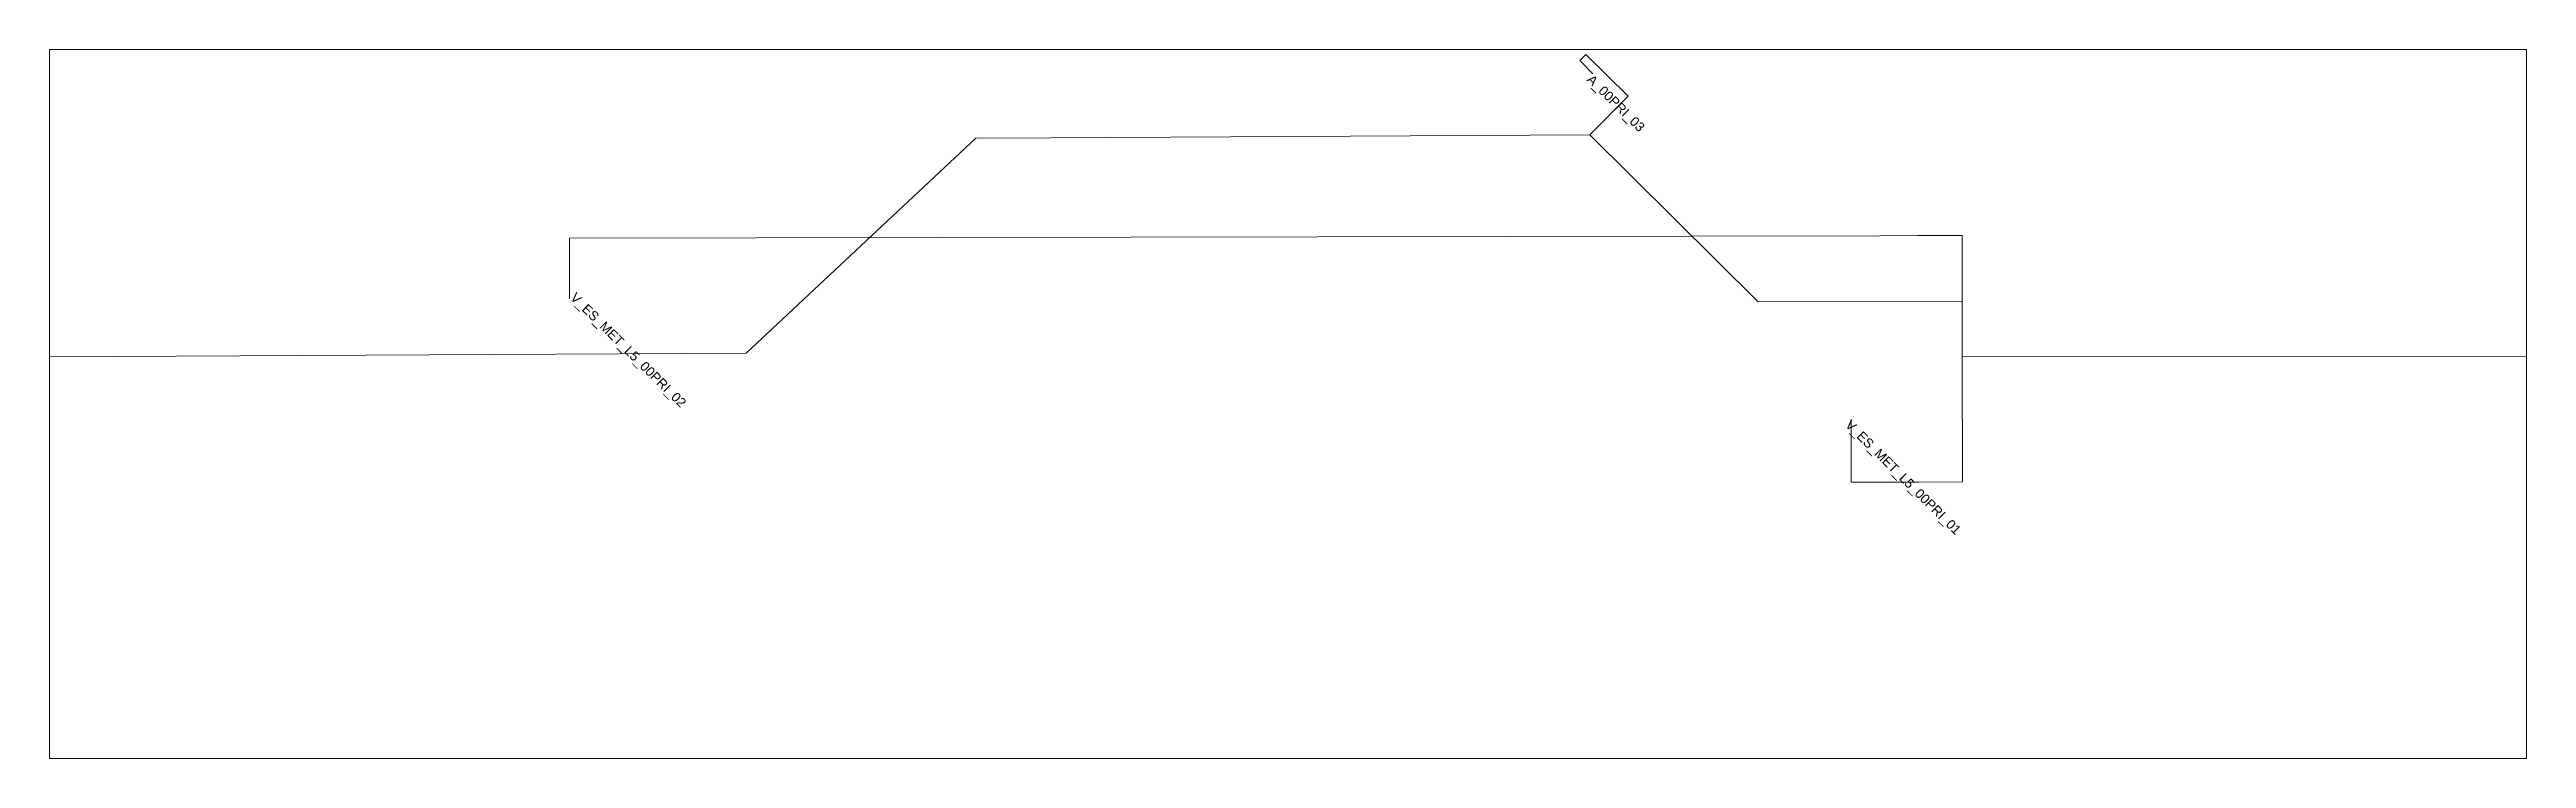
# Paper-space layout '-2_MET_L5' of a CAD drawing. Header units: metres. Extents: x 3529942 to 3530074, y 2954047 to 2954085.
# The model-space entities are those that its viewports show. They can reach past a viewport. Long polylines and large blocks are cut down to what shows.
import ezdxf
from ezdxf.enums import TextEntityAlignment as Align

# ---------------------------------------------------------------- set-up
doc = ezdxf.new("R2010")
doc.units = ezdxf.units.M
doc.header["$MEASUREMENT"] = 0
for name, color, linetype, lineweight in [('01_A_AccesTren_t', 30, 'Continuous', 0), ('01_C_AccesExt_t', 7, 'Continuous', 0), ('01_I_Ascensor_l', 7, 'Continuous', 0), ('01_I_Horitzontal_l', 7, 'Continuous', 0), ('01_I_Rampa_l', 7, 'Continuous', 0)]:
    doc.layers.add(name, color=color, linetype=linetype, lineweight=lineweight)
doc.styles.add('Style-Arial', font='arial.ttf')

msp = doc.modelspace()

# ---------------------------------------------------------------- linework, layer by layer
at = {"layer": '01_I_Ascensor_l'}
for p, q in [((429699.784909, 4582915.025413, -10), (429698.339396, 4582913.585422, -20)), ((429680.44134, 4582909.454898, -10), (429680.44134, 4582908.985918)), ((429709.065353, 4582905.734328, -10), (429707.619839, 4582904.300837, -20))]:
    msp.add_line(p, q, dxfattribs=at)
at = {"layer": '01_I_Horitzontal_l'}
for p, q in [((429733.883396, 4582939.733986, -10), (429800.147771, 4583005.36007, -10)), ((429727.909785, 4582933.799831, -10), (429705.977962, 4582912.126359, -10)), ((429681.426836, 4582908.985918), (429680.44134, 4582908.985918)), ((429683.614455, 4582906.555688, -10), (429663.345373, 4582886.259771, -10))]:
    msp.add_line(p, q, dxfattribs=at)
at = {"layer": '01_I_Horitzontal_l', "flags": 128}
for points, elevation in [([(429705.977962, 4582912.126359), (429701.450142, 4582916.680883), (429699.784909, 4582915.025413)], -10), ([(429703.930894, 4582914.1855), (429696.228583, 4582906.528348), (429683.614455, 4582906.555688)], -10), ([(429698.339396, 4582913.585422), (429648.902295, 4582864.438177), (429651.164798, 4582862.16233)], -20), ([(429705.977962, 4582912.126359), (429710.709052, 4582907.368926), (429709.065353, 4582905.734328)], -10), ([(429680.44134, 4582909.454898), (429683.614455, 4582909.454898), (429683.614455, 4582906.555688)], -10), ([(429707.619839, 4582904.300837), (429706.508519, 4582903.19567), (429704.137513, 4582905.579878)], -20), ([(429660.512882, 4582883.432903), (429659.890713, 4582866.691346), (429632.32299, 4582839.128593)], -10), ([(429625.925957, 4582832.779011), (429575.746211, 4582782.661655), (429575.746211, 4582782.661655), (429560.474889, 4582774.626435), (429539.671884, 4582754.081257), (429536.479401, 4582754.055301)], -10)]:
    msp.add_lwpolyline(points, dxfattribs=dict(at, elevation=elevation))
at = {"layer": '01_I_Rampa_l'}
for p, q in [((429733.883396, 4582939.733986, -10), (429727.909785, 4582933.799831, -10)), ((429663.345373, 4582886.259771, -10), (429660.512882, 4582883.432903, -10)), ((429632.322982, 4582839.128585, -10), (429625.925957, 4582832.779011, -10))]:
    msp.add_line(p, q, dxfattribs=at)

# ---------------------------------------------------------------- texts
at = {"layer": '01_A_AccesTren_t', "style": 'Style-Arial'}
for s, p in [('V_ES_MET_L5_00PRI_01', (429704.137513, 4582905.579878, -20)), ('V_ES_MET_L5_00PRI_02', (429651.164798, 4582862.66233, -20))]:
    msp.add_text(s, height=0.5, dxfattribs=at).set_placement(p, align=Align.TOP_LEFT)
at = {"layer": '01_C_AccesExt_t', "insert": (429681.426836, 4582908.985918), "char_height": 0.5, "attachment_point": 1, "line_spacing_factor": 1.2, "style": 'Style-Arial'}
msp.add_mtext('A_00PRI_03', dxfattribs=at)

psp = doc.layouts.new('-2_MET_L5')

# ---------------------------------------------------------------- viewports
at = {"layer": '01_I_Horitzontal_l', "color": 7, "linetype": 'Continuous', "lineweight": 0, "view_twist_angle": 315.280363}
psp.add_viewport(center=(3530007.673324, 2954066.385143), size=(131.805841, 37.775556), view_center_point=(3530007.673324, 2954066.385143), view_height=37.775556, dxfattribs=at)

doc.saveas('drawing.dxf')
